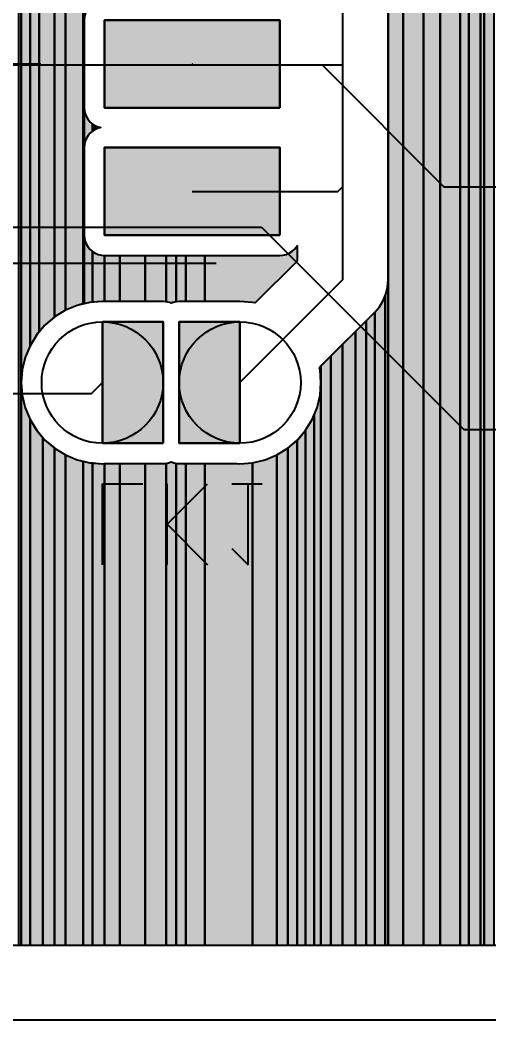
# Model space of a CAD drawing. Header units: millimetres. Extents: x 1.4 to 58.4, y 2.1 to 36.1.
# Drawn here: x 36.6 to 42.49, y 2.06 to 14.61 of the extents above; entities that cross this region are included whole.
import ezdxf

# ---------------------------------------------------------------- set-up
doc = ezdxf.new("R2010")
doc.units = ezdxf.units.MM
for name, color, linetype in [('bottom_copper', 7, 'Continuous'), ('bottom_silk', 7, 'Continuous'), ('outline', 7, 'Continuous'), ('top_copper', 7, 'Continuous'), ('top_silk', 7, 'Continuous')]:
    doc.layers.add(name, color=color, linetype=linetype)

# ---------------------------------------------------------------- blocks, each defined once
blk = doc.blocks.new('Block4893')
at = {"layer": 'bottom_copper', "lineweight": 40}
for points in [[(3.027, 0), (2.907, 0), (2.907, 23.331), (2.969, 23.404), (3.027, 23.498), (3.027, 0)], [(2.907, 0), (2.86, 0), (2.86, 15.814), (2.897, 15.97), (2.907, 16.129), (2.907, 0)], [(2.86, 0), (2.715, 0), (2.715, 15.53), (2.799, 15.666), (2.86, 15.814), (2.86, 0)], [(2.715, 0), (2.607, 0), (2.607, 15.405), (2.611, 15.408), (2.715, 15.53), (2.715, 0)], [(2.607, 0), (2.353, 0), (2.353, 15.221), (2.49, 15.305), (2.607, 15.405), (2.607, 0)], [(2.353, 0), (2.145, 0), (2.145, 15.145), (2.206, 15.16), (2.353, 15.221), (2.353, 0)], [(1.891, 0), (1.702, 0), (1.702, 15.129), (1.731, 15.122), (1.891, 15.11), (1.891, 0)], [(2.145, 0), (1.891, 0), (1.891, 15.11), (2.05, 15.122), (2.145, 15.145), (2.145, 0)], [(1.702, 8.355), (1.7, 8.377), (1.7, 13.567), (1.702, 13.589), (1.702, 8.355)], [(1.702, 0), (1.664, 0), (1.664, 8.153), (1.674, 8.178), (1.695, 8.265), (1.702, 8.355), (1.702, 0)], [(1.664, 0), (1.534, 0), (1.534, 7.95), (1.592, 8.018), (1.639, 8.095), (1.664, 8.153), (1.664, 0)], [(1.534, 0), (1.424, 0), (1.424, 7.842), (1.517, 7.935), (1.534, 7.95), (1.534, 0)], [(1.424, 0), (1.292, 0), (1.292, 7.71), (1.424, 7.842), (1.424, 0)], [(1.292, 0), (1.129, 0), (1.129, 7.547), (1.292, 7.71), (1.292, 0)], [(1.129, 0), (0.983, 0), (0.983, 7.401), (1.129, 7.547), (1.129, 0)], [(0.983, 0), (0.857, 0), (0.857, 7.275), (0.983, 7.401), (0.983, 0)], [(0.857, 7.067), (0.847, 7.226), (0.84, 7.258), (0.857, 7.275), (0.857, 7.067)], [(0.857, 0), (0.772, 0), (0.772, 6.661), (0.81, 6.752), (0.847, 6.908), (0.857, 7.067), (0.857, 0)], [(0.772, 0), (0.665, 0), (0.665, 6.468), (0.749, 6.604), (0.772, 6.661), (0.772, 0)], [(0.665, 0), (0.557, 0), (0.557, 6.343), (0.561, 6.346), (0.665, 6.468), (0.665, 0)], [(0.557, 0), (0.44, 0), (0.44, 6.242), (0.557, 6.343), (0.557, 0)], [(0.303, 0), (0, 0), (0, 6.06), (0.156, 6.098), (0.303, 6.159), (0.303, 0)], [(0.44, 0), (0.303, 0), (0.303, 6.159), (0.44, 6.242), (0.44, 0)], [(0, 0), (-0.602, 0), (-0.602, 6.051), (-0.199, 6.051), (-0.159, 6.048), (0, 6.06), (0, 0)]]:
    blk.add_hatch(color=7, dxfattribs=at).paths.add_polyline_path(points, flags=0)
at = {"layer": 'bottom_copper', "color": 7, "lineweight": 40}
for points in [[(3.027, 0), (2.907, 0), (2.907, 23.331), (2.969, 23.404), (3.027, 23.498), (3.027, 0)], [(2.907, 0), (2.86, 0), (2.86, 15.814), (2.897, 15.97), (2.907, 16.129), (2.907, 0)], [(2.86, 0), (2.715, 0), (2.715, 15.53), (2.799, 15.666), (2.86, 15.814), (2.86, 0)], [(2.715, 0), (2.607, 0), (2.607, 15.405), (2.611, 15.408), (2.715, 15.53), (2.715, 0)], [(2.607, 0), (2.353, 0), (2.353, 15.221), (2.49, 15.305), (2.607, 15.405), (2.607, 0)], [(2.353, 0), (2.145, 0), (2.145, 15.145), (2.206, 15.16), (2.353, 15.221), (2.353, 0)], [(1.891, 0), (1.702, 0), (1.702, 15.129), (1.731, 15.122), (1.891, 15.11), (1.891, 0)], [(2.145, 0), (1.891, 0), (1.891, 15.11), (2.05, 15.122), (2.145, 15.145), (2.145, 0)], [(1.702, 8.355), (1.7, 8.377), (1.7, 13.567), (1.702, 13.589), (1.702, 8.355)], [(1.702, 0), (1.664, 0), (1.664, 8.153), (1.674, 8.178), (1.695, 8.265), (1.702, 8.355), (1.702, 0)], [(1.664, 0), (1.534, 0), (1.534, 7.95), (1.592, 8.018), (1.639, 8.095), (1.664, 8.153), (1.664, 0)], [(1.534, 0), (1.424, 0), (1.424, 7.842), (1.517, 7.935), (1.534, 7.95), (1.534, 0)], [(1.424, 0), (1.292, 0), (1.292, 7.71), (1.424, 7.842), (1.424, 0)], [(1.292, 0), (1.129, 0), (1.129, 7.547), (1.292, 7.71), (1.292, 0)], [(1.129, 0), (0.983, 0), (0.983, 7.401), (1.129, 7.547), (1.129, 0)], [(0.983, 0), (0.857, 0), (0.857, 7.275), (0.983, 7.401), (0.983, 0)], [(0.857, 7.067), (0.847, 7.226), (0.84, 7.258), (0.857, 7.275), (0.857, 7.067)], [(0.857, 0), (0.772, 0), (0.772, 6.661), (0.81, 6.752), (0.847, 6.908), (0.857, 7.067), (0.857, 0)], [(0.772, 0), (0.665, 0), (0.665, 6.468), (0.749, 6.604), (0.772, 6.661), (0.772, 0)], [(0.665, 0), (0.557, 0), (0.557, 6.343), (0.561, 6.346), (0.665, 6.468), (0.665, 0)], [(0.557, 0), (0.44, 0), (0.44, 6.242), (0.557, 6.343), (0.557, 0)], [(0.303, 0), (0, 0), (0, 6.06), (0.156, 6.098), (0.303, 6.159), (0.303, 0)], [(0.44, 0), (0.303, 0), (0.303, 6.159), (0.44, 6.242), (0.44, 0)], [(0, 0), (-0.602, 0), (-0.602, 6.051), (-0.199, 6.051), (-0.159, 6.048), (0, 6.06), (0, 0)]]:
    blk.add_lwpolyline(points, close=True, dxfattribs=at)
blk = doc.blocks.new('Block8124')
at = {"layer": 'bottom_copper', "lineweight": 40}
for points in [[(1.854, 7.888), (1.736, 7.788), (1.662, 7.701), (1.662, 14.311), (1.672, 14.192), (1.709, 14.036), (1.77, 13.888), (1.854, 13.752), (1.854, 7.888)], [(1.994, 7.975), (1.858, 7.892), (1.854, 7.888), (1.854, 13.752), (1.958, 13.63), (1.994, 13.599), (1.994, 7.975)], [(2.216, 8.054), (2.142, 8.036), (1.994, 7.975), (1.994, 13.599), (2.079, 13.527), (2.216, 13.443), (2.216, 8.054)], [(2.23, 8.057), (2.216, 8.054), (2.216, 13.443), (2.23, 13.437), (2.23, 8.057)], [(1.662, 7.701), (1.633, 7.666), (1.549, 7.53), (1.549, 12.681), (1.581, 12.734), (1.627, 12.845), (1.655, 12.961), (1.662, 13.081), (1.662, 7.701)], [(1.549, 7.53), (1.488, 7.382), (1.45, 7.226), (1.438, 7.067), (1.438, 12.538), (1.441, 12.54), (1.519, 12.632), (1.549, 12.681), (1.549, 7.53)], [(1.438, 0), (1.408, 0), (1.408, 12.513), (1.438, 12.538), (1.438, 0)], [(2.334, 11.823), (2.304, 11.797), (2.278, 11.767), (2.257, 11.733), (2.242, 11.696), (2.233, 11.657), (2.23, 11.617), (2.23, 12.117), (2.233, 12.077), (2.242, 12.038), (2.257, 12.001), (2.278, 11.967), (2.304, 11.937), (2.334, 11.911), (2.334, 11.823)], [(2.23, 10.527), (2.23, 10.517), (2.23, 11.617), (2.23, 11.607), (2.23, 10.527)], [(2.334, 10.223), (2.304, 10.197), (2.278, 10.167), (2.257, 10.133), (2.242, 10.096), (2.233, 10.057), (2.23, 10.017), (2.23, 10.517), (2.233, 10.477), (2.242, 10.438), (2.257, 10.401), (2.278, 10.367), (2.304, 10.337), (2.334, 10.311), (2.334, 10.223)], [(2.406, 10.259), (2.369, 10.244), (2.334, 10.223), (2.334, 10.311), (2.369, 10.29), (2.406, 10.275), (2.438, 10.267), (2.406, 10.259)], [(2.23, 8.927), (2.23, 8.917), (2.23, 10.017), (2.23, 10.007), (2.23, 8.927)], [(2.334, 8.076), (2.298, 8.074), (2.23, 8.057), (2.23, 8.917), (2.233, 8.877), (2.242, 8.838), (2.257, 8.801), (2.278, 8.767), (2.304, 8.737), (2.334, 8.711), (2.334, 8.076)], [(2.484, 8.084), (2.457, 8.086), (2.334, 8.076), (2.334, 8.711), (2.369, 8.69), (2.406, 8.675), (2.444, 8.665), (2.484, 8.662), (2.484, 8.084)], [(2.678, 8.083), (2.497, 8.083), (2.484, 8.084), (2.484, 8.662), (2.494, 8.663), (2.678, 8.663), (2.678, 8.083)], [(2.993, 8.083), (2.678, 8.083), (2.678, 8.663), (2.993, 8.663), (2.993, 8.083)], [(3.259, 8.081), (3.219, 8.084), (3.209, 8.083), (2.993, 8.083), (2.993, 8.663), (3.259, 8.663), (3.259, 8.081)], [(3.382, 8.081), (3.344, 8.071), (3.321, 8.062), (3.298, 8.071), (3.259, 8.081), (3.259, 8.663), (3.382, 8.663), (3.382, 8.081)], [(3.503, 8.083), (3.432, 8.083), (3.422, 8.084), (3.382, 8.081), (3.382, 8.663), (3.503, 8.663), (3.503, 8.083)], [(3.742, 8.083), (3.503, 8.083), (3.503, 8.663), (3.742, 8.663), (3.742, 8.083)], [(1.549, 0), (1.438, 0), (1.438, 7.067), (1.45, 6.908), (1.488, 6.752), (1.549, 6.604), (1.549, 0)], [(1.709, 0), (1.549, 0), (1.549, 6.604), (1.633, 6.468), (1.709, 6.379), (1.709, 0)], [(1.854, 0), (1.709, 0), (1.709, 6.379), (1.736, 6.346), (1.854, 6.246), (1.854, 0)], [(1.994, 0), (1.854, 0), (1.854, 6.246), (1.858, 6.242), (1.994, 6.159), (1.994, 0)], [(2.216, 0), (1.994, 0), (1.994, 6.159), (2.142, 6.098), (2.216, 6.08), (2.216, 0)], [(2.334, 0), (2.216, 0), (2.216, 6.08), (2.298, 6.06), (2.334, 6.058), (2.334, 0)], [(2.484, 0), (2.334, 0), (2.334, 6.058), (2.457, 6.048), (2.484, 6.05), (2.484, 0)], [(2.678, 0), (2.484, 0), (2.484, 6.05), (2.497, 6.051), (2.678, 6.051), (2.678, 0)], [(2.993, 0), (2.678, 0), (2.678, 6.051), (2.993, 6.051), (2.993, 0)], [(3.259, 0), (2.993, 0), (2.993, 6.051), (3.209, 6.051), (3.219, 6.05), (3.259, 6.053), (3.259, 0)], [(3.382, 0), (3.259, 0), (3.259, 6.053), (3.298, 6.063), (3.321, 6.072), (3.344, 6.063), (3.382, 6.053), (3.382, 0)], [(3.503, 0), (3.382, 0), (3.382, 6.053), (3.422, 6.05), (3.432, 6.051), (3.503, 6.051), (3.503, 0)], [(3.742, 0), (3.503, 0), (3.503, 6.051), (3.742, 6.051), (3.742, 0)]]:
    blk.add_hatch(color=7, dxfattribs=at).paths.add_polyline_path(points, flags=0)
at = {"layer": 'bottom_copper', "color": 7, "lineweight": 40}
for points in [[(1.854, 7.888), (1.736, 7.788), (1.662, 7.701), (1.662, 14.311), (1.672, 14.192), (1.709, 14.036), (1.77, 13.888), (1.854, 13.752), (1.854, 7.888)], [(1.994, 7.975), (1.858, 7.892), (1.854, 7.888), (1.854, 13.752), (1.958, 13.63), (1.994, 13.599), (1.994, 7.975)], [(2.216, 8.054), (2.142, 8.036), (1.994, 7.975), (1.994, 13.599), (2.079, 13.527), (2.216, 13.443), (2.216, 8.054)], [(2.23, 8.057), (2.216, 8.054), (2.216, 13.443), (2.23, 13.437), (2.23, 8.057)], [(1.662, 7.701), (1.633, 7.666), (1.549, 7.53), (1.549, 12.681), (1.581, 12.734), (1.627, 12.845), (1.655, 12.961), (1.662, 13.081), (1.662, 7.701)], [(1.549, 7.53), (1.488, 7.382), (1.45, 7.226), (1.438, 7.067), (1.438, 12.538), (1.441, 12.54), (1.519, 12.632), (1.549, 12.681), (1.549, 7.53)], [(1.438, 0), (1.408, 0), (1.408, 12.513), (1.438, 12.538), (1.438, 0)], [(2.334, 11.823), (2.304, 11.797), (2.278, 11.767), (2.257, 11.733), (2.242, 11.696), (2.233, 11.657), (2.23, 11.617), (2.23, 12.117), (2.233, 12.077), (2.242, 12.038), (2.257, 12.001), (2.278, 11.967), (2.304, 11.937), (2.334, 11.911), (2.334, 11.823)], [(2.23, 10.527), (2.23, 10.517), (2.23, 11.617), (2.23, 11.607), (2.23, 10.527)], [(2.334, 10.223), (2.304, 10.197), (2.278, 10.167), (2.257, 10.133), (2.242, 10.096), (2.233, 10.057), (2.23, 10.017), (2.23, 10.517), (2.233, 10.477), (2.242, 10.438), (2.257, 10.401), (2.278, 10.367), (2.304, 10.337), (2.334, 10.311), (2.334, 10.223)], [(2.406, 10.259), (2.369, 10.244), (2.334, 10.223), (2.334, 10.311), (2.369, 10.29), (2.406, 10.275), (2.438, 10.267), (2.406, 10.259)], [(2.23, 8.927), (2.23, 8.917), (2.23, 10.017), (2.23, 10.007), (2.23, 8.927)], [(2.334, 8.076), (2.298, 8.074), (2.23, 8.057), (2.23, 8.917), (2.233, 8.877), (2.242, 8.838), (2.257, 8.801), (2.278, 8.767), (2.304, 8.737), (2.334, 8.711), (2.334, 8.076)], [(2.484, 8.084), (2.457, 8.086), (2.334, 8.076), (2.334, 8.711), (2.369, 8.69), (2.406, 8.675), (2.444, 8.665), (2.484, 8.662), (2.484, 8.084)], [(2.678, 8.083), (2.497, 8.083), (2.484, 8.084), (2.484, 8.662), (2.494, 8.663), (2.678, 8.663), (2.678, 8.083)], [(2.993, 8.083), (2.678, 8.083), (2.678, 8.663), (2.993, 8.663), (2.993, 8.083)], [(3.259, 8.081), (3.219, 8.084), (3.209, 8.083), (2.993, 8.083), (2.993, 8.663), (3.259, 8.663), (3.259, 8.081)], [(3.382, 8.081), (3.344, 8.071), (3.321, 8.062), (3.298, 8.071), (3.259, 8.081), (3.259, 8.663), (3.382, 8.663), (3.382, 8.081)], [(3.503, 8.083), (3.432, 8.083), (3.422, 8.084), (3.382, 8.081), (3.382, 8.663), (3.503, 8.663), (3.503, 8.083)], [(3.742, 8.083), (3.503, 8.083), (3.503, 8.663), (3.742, 8.663), (3.742, 8.083)], [(1.549, 0), (1.438, 0), (1.438, 7.067), (1.45, 6.908), (1.488, 6.752), (1.549, 6.604), (1.549, 0)], [(1.709, 0), (1.549, 0), (1.549, 6.604), (1.633, 6.468), (1.709, 6.379), (1.709, 0)], [(1.854, 0), (1.709, 0), (1.709, 6.379), (1.736, 6.346), (1.854, 6.246), (1.854, 0)], [(1.994, 0), (1.854, 0), (1.854, 6.246), (1.858, 6.242), (1.994, 6.159), (1.994, 0)], [(2.216, 0), (1.994, 0), (1.994, 6.159), (2.142, 6.098), (2.216, 6.08), (2.216, 0)], [(2.334, 0), (2.216, 0), (2.216, 6.08), (2.298, 6.06), (2.334, 6.058), (2.334, 0)], [(2.484, 0), (2.334, 0), (2.334, 6.058), (2.457, 6.048), (2.484, 6.05), (2.484, 0)], [(2.678, 0), (2.484, 0), (2.484, 6.05), (2.497, 6.051), (2.678, 6.051), (2.678, 0)], [(2.993, 0), (2.678, 0), (2.678, 6.051), (2.993, 6.051), (2.993, 0)], [(3.259, 0), (2.993, 0), (2.993, 6.051), (3.209, 6.051), (3.219, 6.05), (3.259, 6.053), (3.259, 0)], [(3.382, 0), (3.259, 0), (3.259, 6.053), (3.298, 6.063), (3.321, 6.072), (3.344, 6.063), (3.382, 6.053), (3.382, 0)], [(3.503, 0), (3.382, 0), (3.382, 6.053), (3.422, 6.05), (3.432, 6.051), (3.503, 6.051), (3.503, 0)], [(3.742, 0), (3.503, 0), (3.503, 6.051), (3.742, 6.051), (3.742, 0)]]:
    blk.add_lwpolyline(points, close=True, dxfattribs=at)

msp = doc.modelspace()

# ---------------------------------------------------------------- hatches: boundary and pattern name
at = {"layer": 'bottom_copper', "lineweight": 40}
for points in [[(39.86, 13.505), (37.66, 13.505), (37.66, 14.605), (39.86, 14.605), (39.86, 13.505)], [(39.86, 11.905), (37.66, 11.905), (37.66, 13.005), (39.86, 13.005), (39.86, 11.905)], [(40.077, 11.58), (39.551, 11.054), (39.519, 11.062), (39.36, 11.074), (39.32, 11.071), (38.917, 11.071), (38.917, 11.651), (39.85, 11.651), (39.86, 11.65), (39.9, 11.653), (39.939, 11.663), (39.976, 11.678), (40.01, 11.699), (40.04, 11.725), (40.066, 11.755), (40.077, 11.772), (40.077, 11.58)], [(38.395, 9.293), (37.633, 9.293), (37.633, 10.817), (38.395, 10.817), (38.395, 9.293)], [(39.36, 9.293), (38.598, 9.293), (38.598, 10.817), (39.36, 10.817), (39.36, 9.293)]]:
    msp.add_hatch(color=7, dxfattribs=at).paths.add_polyline_path(points, flags=0)

# ---------------------------------------------------------------- linework, layer by layer
at = {"layer": 'bottom_copper', "color": 7, "lineweight": 40}
for p, q in [((40.648, 16.577), (40.648, 11.343)), ((41.219, 11.365), (41.219, 16.555)), ((37.408, 14.645), (37.405, 14.605)), ((37.405, 14.605), (37.406, 14.595)), ((37.406, 14.595), (37.406, 13.515)), ((37.66, 14.605), (37.66, 13.505)), ((39.86, 14.605), (37.66, 14.605)), ((39.86, 13.505), (39.86, 14.605)), ((38.778, 14.037), (38.76, 14.055)), ((40.648, 14.037), (38.778, 14.037)), ((37.406, 13.515), (37.405, 13.505)), ((37.405, 13.505), (37.408, 13.465)), ((37.408, 13.465), (37.408, 13.465)), ((37.408, 13.465), (37.418, 13.426)), ((37.66, 13.505), (39.86, 13.505)), ((37.418, 13.426), (37.433, 13.389)), ((37.433, 13.389), (37.454, 13.355)), ((37.454, 13.355), (37.48, 13.325)), ((37.48, 13.325), (37.51, 13.299)), ((37.48, 13.185), (37.454, 13.155)), ((37.51, 13.211), (37.48, 13.185)), ((37.51, 13.299), (37.544, 13.278)), ((37.544, 13.232), (37.51, 13.211)), ((37.544, 13.278), (37.581, 13.263)), ((37.581, 13.247), (37.544, 13.232)), ((37.581, 13.263), (37.613, 13.255)), ((37.613, 13.255), (37.581, 13.247)), ((37.418, 13.084), (37.408, 13.045)), ((37.433, 13.121), (37.418, 13.084)), ((37.454, 13.155), (37.433, 13.121)), ((37.408, 13.045), (37.405, 13.005)), ((37.405, 13.005), (37.406, 12.995)), ((37.406, 12.995), (37.406, 11.915)), ((37.66, 13.005), (37.66, 11.905)), ((39.86, 13.005), (37.66, 13.005)), ((39.86, 11.905), (39.86, 13.005)), ((38.76, 12.455), (40.59, 12.455)), ((40.59, 12.455), (40.648, 12.513)), ((37.406, 11.915), (37.405, 11.905)), ((37.405, 11.905), (37.408, 11.865)), ((37.408, 11.865), (37.408, 11.865)), ((37.408, 11.865), (37.418, 11.826)), ((37.418, 11.826), (37.433, 11.789)), ((37.66, 11.905), (39.86, 11.905)), ((37.433, 11.789), (37.454, 11.755)), ((37.454, 11.755), (37.48, 11.725)), ((37.48, 11.725), (37.51, 11.699)), ((37.51, 11.699), (37.544, 11.678)), ((37.544, 11.678), (37.581, 11.663)), ((39.939, 11.663), (39.976, 11.678)), ((39.976, 11.678), (40.01, 11.699)), ((40.01, 11.699), (40.04, 11.725)), ((40.04, 11.725), (40.066, 11.755)), ((40.066, 11.755), (40.077, 11.772)), ((40.077, 11.772), (40.077, 11.58)), ((37.581, 11.663), (37.62, 11.653)), ((37.62, 11.653), (37.66, 11.65)), ((37.66, 11.65), (37.67, 11.651)), ((37.67, 11.651), (38.917, 11.651)), ((38.917, 11.071), (38.917, 11.651)), ((38.917, 11.651), (39.85, 11.651)), ((38.917, 11.651), (38.917, 11.071)), ((40.077, 11.58), (39.551, 11.054)), ((39.85, 11.651), (39.86, 11.65)), ((39.86, 11.65), (39.9, 11.653)), ((39.9, 11.653), (39.939, 11.663)), ((39.9, 11.653), (39.9, 11.653)), ((40.648, 11.343), (39.36, 10.055)), ((41.214, 11.253), (41.221, 11.343)), ((41.221, 11.343), (41.219, 11.365)), ((41.193, 11.166), (41.214, 11.253)), ((37.473, 11.062), (37.318, 11.024)), ((37.633, 11.074), (37.473, 11.062)), ((37.673, 11.071), (37.633, 11.074)), ((38.385, 11.071), (37.673, 11.071)), ((38.395, 11.072), (38.385, 11.071)), ((38.435, 11.069), (38.395, 11.072)), ((38.474, 11.059), (38.435, 11.069)), ((38.496, 11.05), (38.474, 11.059)), ((38.519, 11.059), (38.496, 11.05)), ((38.558, 11.069), (38.519, 11.059)), ((38.598, 11.072), (38.558, 11.069)), ((38.558, 11.069), (38.558, 11.069)), ((38.608, 11.071), (38.598, 11.072)), ((38.917, 11.071), (38.608, 11.071)), ((39.32, 11.071), (38.917, 11.071)), ((39.36, 11.074), (39.32, 11.071)), ((39.519, 11.062), (39.36, 11.074)), ((39.551, 11.054), (39.519, 11.062)), ((41.112, 11.006), (41.159, 11.083)), ((41.159, 11.083), (41.193, 11.166)), ((37.17, 10.963), (37.034, 10.88)), ((37.318, 11.024), (37.17, 10.963)), ((40.359, 10.246), (41.036, 10.923)), ((41.036, 10.923), (41.053, 10.938)), ((41.053, 10.938), (41.112, 11.006)), ((41.112, 11.006), (41.112, 11.006)), ((37.034, 10.88), (36.912, 10.776)), ((38.395, 10.817), (37.633, 10.817)), ((37.633, 10.817), (37.633, 9.293)), ((38.395, 9.293), (38.395, 10.817)), ((39.36, 10.817), (38.598, 10.817)), ((38.598, 10.817), (38.598, 9.293)), ((39.36, 9.293), (39.36, 10.817)), ((36.912, 10.776), (36.808, 10.654)), ((36.808, 10.654), (36.725, 10.518)), ((36.725, 10.518), (36.663, 10.37)), ((36.663, 10.37), (36.626, 10.214)), ((36.626, 10.214), (36.614, 10.055)), ((40.367, 10.214), (40.359, 10.246)), ((40.376, 10.055), (40.367, 10.214)), ((36.614, 10.055), (36.626, 9.896)), ((37.495, 9.917), (37.633, 10.055)), ((40.367, 9.896), (40.376, 10.055)), ((35.908, 9.917), (37.495, 9.917)), ((36.626, 9.896), (36.663, 9.74)), ((40.329, 9.74), (40.367, 9.896)), ((36.663, 9.74), (36.725, 9.592)), ((40.268, 9.592), (40.329, 9.74)), ((36.725, 9.592), (36.808, 9.456)), ((40.184, 9.456), (40.268, 9.592)), ((36.808, 9.456), (36.912, 9.334)), ((40.081, 9.334), (40.184, 9.456)), ((36.912, 9.334), (37.034, 9.23)), ((37.633, 9.293), (38.395, 9.293)), ((38.598, 9.293), (39.36, 9.293)), ((39.959, 9.23), (40.081, 9.334)), ((37.034, 9.23), (37.17, 9.147)), ((39.823, 9.147), (39.959, 9.23)), ((37.17, 9.147), (37.318, 9.086)), ((37.318, 9.086), (37.473, 9.048)), ((37.473, 9.048), (37.633, 9.036)), ((37.633, 9.036), (37.673, 9.039)), ((37.673, 9.039), (38.385, 9.039)), ((38.385, 9.039), (38.395, 9.038)), ((38.395, 9.038), (38.435, 9.041)), ((38.435, 9.041), (38.474, 9.051)), ((38.435, 9.041), (38.435, 9.041)), ((38.474, 9.051), (38.496, 9.06)), ((38.496, 9.06), (38.519, 9.051)), ((38.519, 9.051), (38.558, 9.041)), ((38.558, 9.041), (38.598, 9.038)), ((38.598, 9.038), (38.608, 9.039)), ((38.608, 9.039), (38.917, 9.039)), ((38.917, 2.988), (38.917, 9.039)), ((38.917, 9.039), (39.32, 9.039)), ((38.917, 9.039), (38.917, 2.988)), ((39.32, 9.039), (39.36, 9.036)), ((39.36, 9.036), (39.519, 9.048)), ((39.519, 9.048), (39.675, 9.086)), ((39.675, 9.086), (39.823, 9.147)), ((38.917, 2.988), (34.722, 2.988)), ((43.818, 2.988), (38.917, 2.988))]:
    msp.add_line(p, q, dxfattribs=at)
for points in [[(39.86, 13.505), (37.66, 13.505), (37.66, 14.605), (39.86, 14.605), (39.86, 13.505)], [(39.86, 11.905), (37.66, 11.905), (37.66, 13.005), (39.86, 13.005), (39.86, 11.905)], [(40.077, 11.58), (39.551, 11.054), (39.519, 11.062), (39.36, 11.074), (39.32, 11.071), (38.917, 11.071), (38.917, 11.651), (39.85, 11.651), (39.86, 11.65), (39.9, 11.653), (39.939, 11.663), (39.976, 11.678), (40.01, 11.699), (40.04, 11.725), (40.066, 11.755), (40.077, 11.772), (40.077, 11.58)], [(38.395, 9.293), (37.633, 9.293), (37.633, 10.817), (38.395, 10.817), (38.395, 9.293)], [(39.36, 9.293), (38.598, 9.293), (38.598, 10.817), (39.36, 10.817), (39.36, 9.293)]]:
    msp.add_lwpolyline(points, close=True, dxfattribs=at)
for centre in [(37.633, 10.055), (39.36, 10.055)]:
    msp.add_ellipse(centre, major_axis=(0.762, 0), ratio=1, dxfattribs=at)
at = {"layer": 'bottom_silk', "color": 7, "lineweight": 40}
for p, q in [((35.86, 14.055), (36.86, 14.055)), ((33.66, 11.555), (39.06, 11.555)), ((37.633, 7.769), (37.633, 8.785)), ((37.633, 8.785), (38.141, 8.785)), ((38.446, 7.769), (38.446, 8.785)), ((38.446, 8.277), (38.954, 8.785)), ((39.258, 8.785), (39.639, 8.785)), ((39.462, 7.769), (39.462, 8.785)), ((38.446, 8.277), (38.954, 7.769)), ((39.258, 7.972), (39.462, 7.769)), ((58.36, 2.055), (1.36, 2.055))]:
    msp.add_line(p, q, dxfattribs=at)
at = {"layer": 'outline', "color": 7, "lineweight": 40}
msp.add_line((58.36, 2.055), (1.36, 2.055), dxfattribs=at)
at = {"layer": 'top_copper', "color": 7, "lineweight": 40}
for p, q in [((40.394, 14.037), (33.282, 14.037)), ((40.394, 14.037), (41.918, 12.513)), ((41.918, 12.513), (46.818, 12.513)), ((35.822, 12.005), (39.632, 12.005)), ((39.632, 12.005), (42.172, 9.465)), ((42.172, 9.465), (43.77, 9.465))]:
    msp.add_line(p, q, dxfattribs=at)
at = {"layer": 'top_silk', "color": 7, "lineweight": 40}
msp.add_line((58.36, 2.055), (1.36, 2.055), dxfattribs=at)

# ---------------------------------------------------------------- block references
at = {"layer": 'bottom_copper'}
for name, p in [('Block4893', (39.519, 2.988)), ('Block8124', (35.176, 2.988))]:
    msp.add_blockref(name, p, dxfattribs=at)

doc.saveas('drawing.dxf')
